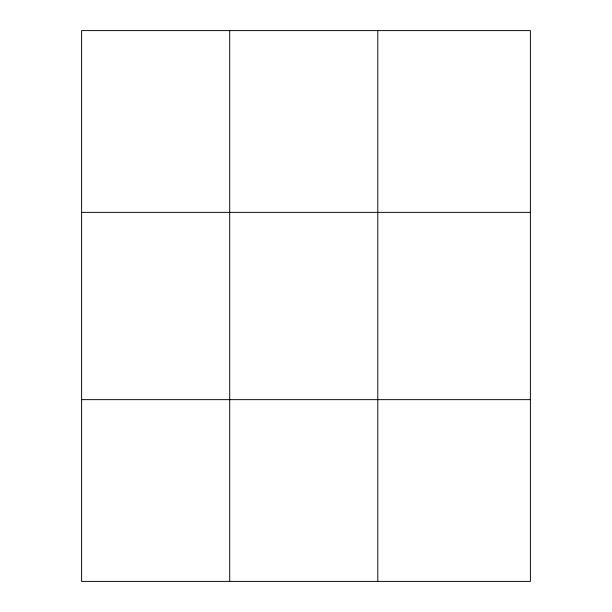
<?xml version="1.0" encoding="UTF-8"?>
<svg xmlns="http://www.w3.org/2000/svg" width="612" height="612" viewBox="0 0 612 612"><rect width="100%" height="100%" fill="white"/><g stroke="black" fill="none" stroke-linecap="round" stroke-linejoin="round"><path stroke-width="0.92" d="M229.707 30.6L229.707 581.4M377.803 30.6L377.803 581.4M530.39 212.364L530.39 30.6L81.61 30.6L81.61 581.4L530.39 581.4L530.39 212.364L81.61 212.364M81.61 399.636L530.39 399.636"/></g></svg>
